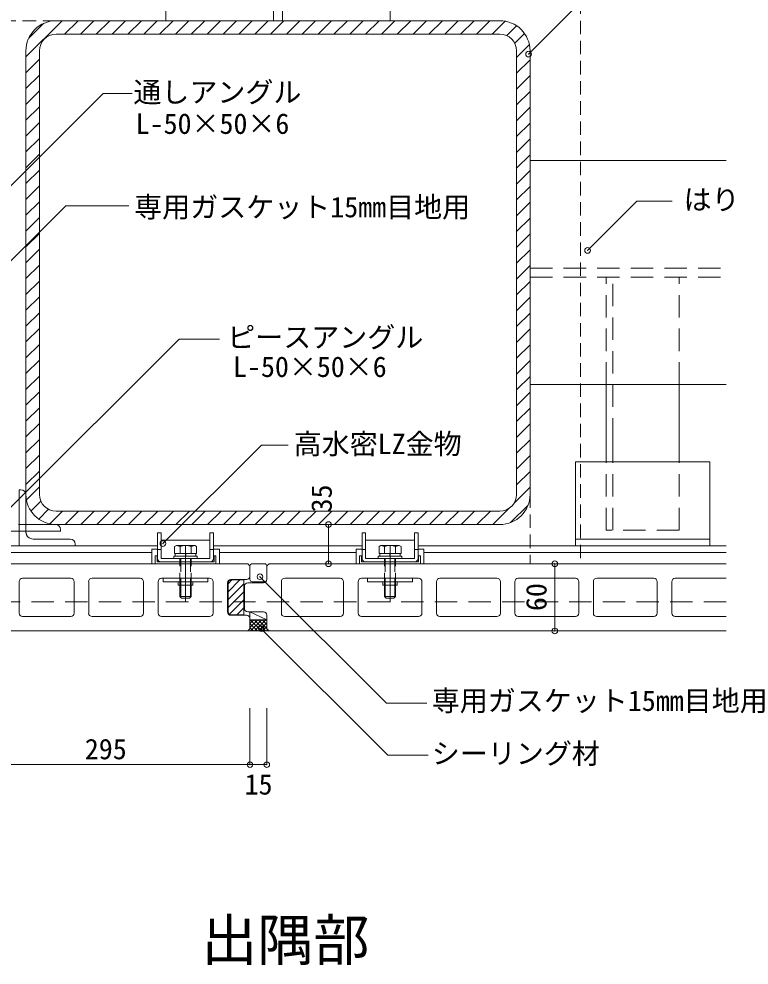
# Model space of a CAD drawing. Units: millimetres, scale not verified. Extents: x -1943 to 2018, y -1427 to 1381.
# Drawn here: x 158 to 809, y 33 to 878 of the extents above; entities that cross this region are included whole.
import ezdxf
from ezdxf.enums import TextEntityAlignment as Align

# ---------------------------------------------------------------- set-up
doc = ezdxf.new("R2010")
doc.units = ezdxf.units.MM
doc.header["$LTSCALE"] = 10
doc.header["$PDMODE"] = 32
doc.header["$PDSIZE"] = 5
for name, pattern in [('CHAIN1', [8, 5, -1, 1, -1]), ('DASHED1', [1.8, 1.2, -0.6]), ('DASHED2', [3, 2, -1])]:
    doc.linetypes.add(name, pattern=pattern)
doc.layers.add('0-B_図面情報', color=7, linetype='Continuous', lineweight=18)
doc.styles.add('ＭＳ ゴシック', font='')
doc.styles.get('ＭＳ ゴシック').set_extended_font_data('MS Gothic')

msp = doc.modelspace()

# ---------------------------------------------------------------- linework, layer by layer
at = {"layer": '0-B_図面情報', "color": 3}
for p, q in [((288.88, 876.9), (288.88, 1051.9)), ((488.88, 876.9), (488.88, 1051.9)), ((586.88, 876.9), (190.88, 876.9)), ((586.88, 864.9), (190.88, 864.9)), ((163.88, 453.9), (163.88, 849.9)), ((175.88, 453.9), (175.88, 849.9)), ((601.88, 453.9), (601.88, 849.9)), ((613.88, 453.9), (613.88, 849.9)), ((613.88, 751.9), (788.88, 751.9)), ((613.88, 551.9), (788.88, 551.9)), ((681.92, 482.9), (681.92, 551.9)), ((746.92, 482.9), (746.92, 551.9)), ((654.42, 407.9), (654.42, 482.9)), ((774.42, 482.9), (654.42, 482.9)), ((774.42, 407.9), (774.42, 482.9)), ((159.38, 457.9), (157.88, 457.9)), ((157.88, 423.71), (157.88, 457.9)), ((163.88, 421.9), (163.88, 453.4)), ((190.88, 438.9), (586.88, 438.9)), ((157.38, 426.9), (190.38, 426.9)), ((190.88, 426.9), (586.88, 426.9)), ((194.89, 420.9), (144.88, 420.9)), ((157.88, 407.9), (157.88, 415.9)), ((194.88, 422.4), (194.88, 420.9)), ((281.39, 407.9), (144.88, 407.9)), ((170.38, 413.9), (203.39, 413.9)), ((207.89, 409.4), (207.89, 407.9)), ((463.89, 407.9), (331.38, 407.9)), ((788.88, 407.9), (513.88, 407.9)), ((774.42, 413.9), (654.42, 413.9)), ((276.13, 401.9), (144.88, 401.9)), ((458.63, 401.9), (336.63, 401.9)), ((788.88, 401.9), (519.13, 401.9))]:
    msp.add_line(p, q, dxfattribs=at)
at = {"layer": '0-B_図面情報', "color": 3, "linetype": 'DASHED2'}
for p, q in [((384.88, 876.9), (384.88, 1051.9)), ((392.88, 876.9), (392.88, 1051.9)), ((613.88, 655.9), (788.88, 655.9)), ((613.88, 647.9), (788.88, 647.9)), ((681.92, 551.9), (681.92, 647.9)), ((746.92, 551.9), (746.92, 647.9)), ((681.92, 421.9), (681.92, 482.9)), ((687.92, 421.9), (687.92, 482.9)), ((746.92, 421.9), (746.92, 482.9)), ((157.88, 415.9), (157.88, 423.71)), ((163.88, 420.4), (163.88, 421.9)), ((746.92, 421.9), (681.92, 421.9)), ((788.88, 357.9), (144.88, 357.9))]:
    msp.add_line(p, q, dxfattribs=at)
at = {"layer": '0-B_図面情報'}
for p, q in [((612.56, 847.04), (656.63, 891.12)), ((163.88, 844.55), (196.23, 876.9)), ((166.34, 861.15), (179.64, 874.45)), ((198.37, 864.9), (210.37, 876.9)), ((212.52, 864.9), (224.52, 876.9)), ((226.66, 864.9), (238.66, 876.9)), ((240.8, 864.9), (252.8, 876.9)), ((254.94, 864.9), (266.94, 876.9)), ((269.09, 864.9), (281.09, 876.9)), ((283.23, 864.9), (295.23, 876.9)), ((297.37, 864.9), (309.37, 876.9)), ((311.51, 864.9), (323.51, 876.9)), ((325.65, 864.9), (337.65, 876.9)), ((339.8, 864.9), (351.8, 876.9)), ((353.94, 864.9), (365.94, 876.9)), ((368.08, 864.9), (380.08, 876.9)), ((382.22, 864.9), (394.22, 876.9)), ((396.36, 864.9), (408.36, 876.9)), ((410.51, 864.9), (422.51, 876.9)), ((424.65, 864.9), (436.65, 876.9)), ((438.79, 864.9), (450.79, 876.9)), ((452.93, 864.9), (464.93, 876.9)), ((467.08, 864.9), (479.08, 876.9)), ((481.22, 864.9), (493.22, 876.9)), ((495.36, 864.9), (507.36, 876.9)), ((509.5, 864.9), (521.5, 876.9)), ((523.64, 864.9), (535.64, 876.9)), ((537.79, 864.9), (549.79, 876.9)), ((551.93, 864.9), (563.93, 876.9)), ((566.07, 864.9), (578.07, 876.9)), ((580.21, 864.9), (591.77, 876.46)), ((593.04, 863.58), (601.84, 872.39)), ((600.27, 856.68), (608.99, 865.4)), ((601.88, 844.15), (613.29, 855.55)), ((163.88, 830.41), (175.88, 842.41)), ((601.88, 830.01), (613.88, 842.01)), ((163.88, 816.27), (175.88, 828.27)), ((601.88, 815.86), (613.88, 827.86)), ((163.88, 802.13), (175.88, 814.13)), ((601.88, 801.72), (613.88, 813.72)), ((163.88, 787.99), (175.88, 799.99)), ((601.88, 787.58), (613.88, 799.58)), ((163.88, 773.84), (175.88, 785.84)), ((601.88, 773.44), (613.88, 785.44)), ((163.88, 759.7), (175.88, 771.7)), ((601.88, 759.3), (613.88, 771.3)), ((163.88, 745.56), (175.88, 757.56)), ((601.88, 745.15), (613.88, 757.15)), ((163.88, 731.42), (175.88, 743.42)), ((601.88, 731.01), (613.88, 743.01)), ((163.88, 717.28), (175.88, 729.28)), ((601.88, 716.87), (613.88, 728.87)), ((122.58, 634.66), (199.56, 711.64)), ((163.88, 703.13), (175.88, 715.13)), ((199.56, 711.64), (255.8, 711.64)), ((601.88, 702.73), (613.88, 714.73)), ((665.24, 671.72), (709.31, 715.79)), ((709.31, 715.79), (740.63, 715.79)), ((163.88, 688.99), (175.88, 700.99)), ((601.88, 688.58), (613.88, 700.58)), ((163.88, 674.85), (175.88, 686.85)), ((601.88, 674.44), (613.88, 686.44)), ((163.88, 660.71), (175.88, 672.71)), ((601.88, 660.3), (613.88, 672.3)), ((163.88, 646.56), (175.88, 658.56)), ((601.88, 646.16), (613.88, 658.16)), ((163.88, 632.42), (175.88, 644.42)), ((601.88, 632.02), (613.88, 644.02)), ((163.88, 618.28), (175.88, 630.28)), ((601.88, 617.87), (613.88, 629.87)), ((163.88, 604.14), (175.88, 616.14)), ((601.88, 603.73), (613.88, 615.73)), ((163.88, 590), (175.88, 602)), ((601.88, 589.59), (613.88, 601.59)), ((163.88, 575.85), (175.88, 587.85)), ((601.88, 575.45), (613.88, 587.45)), ((163.88, 561.71), (175.88, 573.71)), ((601.88, 561.31), (613.88, 573.31)), ((163.88, 547.57), (175.88, 559.57)), ((601.88, 547.16), (613.88, 559.16)), ((163.88, 533.43), (175.88, 545.43)), ((601.88, 533.02), (613.88, 545.02)), ((163.88, 519.29), (175.88, 531.29)), ((601.88, 518.88), (613.88, 530.88)), ((163.88, 505.14), (175.88, 517.14)), ((601.88, 504.74), (613.88, 516.74)), ((163.88, 491), (175.88, 503)), ((601.88, 490.59), (613.88, 502.59)), ((286.13, 409.94), (374.18, 497.74)), ((374.18, 497.74), (397.84, 497.74)), ((163.88, 476.86), (175.88, 488.86)), ((601.88, 476.45), (613.88, 488.45)), ((163.88, 462.72), (175.88, 474.72)), ((601.88, 462.31), (613.88, 474.31)), ((164.33, 449.02), (175.88, 460.57)), ((599.49, 445.77), (613.88, 460.17)), ((168.4, 438.95), (177.2, 447.75)), ((175.39, 431.79), (184.11, 440.52)), ((580.62, 426.9), (595.01, 441.3)), ((596.55, 428.69), (612.09, 444.24)), ((185.24, 427.5), (196.64, 438.9)), ((198.78, 426.9), (210.78, 438.9)), ((212.92, 426.9), (224.92, 438.9)), ((227.07, 426.9), (239.07, 438.9)), ((241.21, 426.9), (253.21, 438.9)), ((255.35, 426.9), (267.35, 438.9)), ((269.49, 426.9), (281.49, 438.9)), ((283.63, 426.9), (295.63, 438.9)), ((297.78, 426.9), (309.78, 438.9)), ((311.92, 426.9), (323.92, 438.9)), ((326.06, 426.9), (338.06, 438.9)), ((340.2, 426.9), (352.2, 438.9)), ((354.34, 426.9), (366.34, 438.9)), ((368.49, 426.9), (380.49, 438.9)), ((382.63, 426.9), (394.63, 438.9)), ((396.77, 426.9), (408.77, 438.9)), ((410.91, 426.9), (422.91, 438.9)), ((425.06, 426.9), (437.06, 438.9)), ((439.2, 426.9), (451.2, 438.9)), ((453.34, 426.9), (465.34, 438.9)), ((467.48, 426.9), (479.48, 438.9)), ((481.62, 426.9), (493.62, 438.9)), ((495.77, 426.9), (507.77, 438.9)), ((509.91, 426.9), (521.91, 438.9)), ((524.05, 426.9), (536.05, 438.9)), ((538.19, 426.9), (550.19, 438.9)), ((552.33, 426.9), (564.33, 438.9)), ((566.48, 426.9), (578.48, 438.9)), ((405, 426.9), (434.03, 426.9)), ((434.03, 391.9), (434.03, 426.9)), ((363.89, 377.9), (363.89, 389.9)), ((376.89, 391.9), (365.89, 391.9)), ((378.89, 389.9), (378.89, 377.9)), ((635.97, 391.9), (635.97, 331.9)), ((372.8, 380.34), (485.81, 267.34)), ((344.38, 366.94), (354.84, 377.4)), ((347.77, 377.4), (344.38, 374.01)), ((344.38, 348.9), (344.38, 374.9)), ((358.38, 373.87), (344.38, 359.87)), ((346.88, 377.4), (358.38, 377.4)), ((358.38, 346.4), (358.38, 377.4)), ((376.89, 375.9), (365.89, 375.9)), ((344.38, 352.8), (358.38, 366.8)), ((358.38, 359.73), (345.49, 346.83)), ((352.13, 346.4), (358.38, 352.66)), ((363.88, 341.9), (363.88, 348.9)), ((375.89, 348.9), (363.88, 348.9)), ((346.88, 346.4), (358.38, 346.4)), ((378.89, 341.9), (363.88, 341.9)), ((363.88, 333.9), (363.88, 341.9)), ((378.89, 341.25), (378.23, 341.9)), ((378.89, 345.9), (378.89, 341.9)), ((378.89, 341.9), (378.89, 333.9)), ((361.89, 331.9), (363.88, 333.9)), ((380.89, 331.9), (361.89, 331.9)), ((373.99, 333.92), (486.99, 220.92)), ((378.89, 333.9), (380.89, 331.9)), ((363.88, 262.91), (363.88, 212.48)), ((521.86, 267.34), (485.81, 267.34)), ((523.04, 220.92), (486.99, 220.92)), ((363.88, 212.48), (68.88, 212.48))]:
    msp.add_line(p, q, dxfattribs=at)
at = {"layer": '0-B_図面情報', "linetype": 'DASHED1'}
for p, q in [((658.88, 894.9), (658.88, 391.9)), ((190.88, 876.9), (128.89, 876.9)), ((613.88, 453.9), (613.88, 391.9))]:
    msp.add_line(p, q, dxfattribs=at)
at = {"layer": '0-B_図面情報', "color": 2}
for p, q in [((281.38, 396.7), (281.38, 419.5)), ((284.58, 419.5), (281.38, 419.5)), ((284.58, 419.5), (284.58, 396.7)), ((328.18, 419.5), (328.18, 396.7)), ((331.38, 419.5), (328.18, 419.5)), ((331.38, 396.7), (331.38, 419.5)), ((463.88, 396.7), (463.88, 419.5)), ((467.08, 419.5), (463.88, 419.5)), ((467.08, 419.5), (467.08, 396.7)), ((510.68, 419.5), (510.68, 396.7)), ((513.88, 419.5), (510.68, 419.5)), ((513.88, 396.7), (513.88, 419.5)), ((284.58, 412.9), (328.18, 412.9)), ((301.48, 407.38), (298.14, 408.2)), ((298.14, 408.2), (314.63, 408.2)), ((301.48, 407.38), (301.48, 401.2)), ((311.29, 407.38), (314.63, 408.2)), ((311.29, 407.38), (311.29, 401.2)), ((314.63, 408.2), (316.2, 407.3)), ((316.2, 407.3), (316.2, 401.2)), ((467.08, 412.9), (510.68, 412.9)), ((483.98, 407.38), (480.64, 408.2)), ((480.64, 408.2), (497.13, 408.2)), ((483.98, 407.38), (483.98, 401.2)), ((493.79, 407.38), (497.13, 408.2)), ((493.79, 407.38), (493.79, 401.2)), ((497.13, 408.2), (498.7, 407.3)), ((498.7, 407.3), (498.7, 401.2)), ((276.13, 404.9), (276.13, 391.9)), ((276.13, 404.9), (281.38, 404.9)), ((279.28, 398.9), (279.28, 391.9)), ((279.28, 398.9), (280.88, 398.9)), ((280.88, 398.9), (280.88, 393.5)), ((284.58, 404.5), (281.38, 404.5)), ((295.89, 398.7), (295.89, 396.7)), ((295.89, 398.7), (316.88, 398.7)), ((296.57, 401.2), (316.2, 401.2)), ((297.18, 401.2), (297.18, 398.7)), ((297.18, 401.2), (315.58, 401.2)), ((306.18, 401.2), (306.18, 398.7)), ((306.58, 401.2), (306.58, 398.7)), ((315.58, 401.2), (315.58, 398.7)), ((316.88, 398.7), (316.88, 396.7)), ((331.38, 404.5), (328.18, 404.5)), ((331.38, 404.9), (336.63, 404.9)), ((331.88, 398.9), (331.88, 393.5)), ((331.88, 398.9), (333.48, 398.9)), ((333.48, 398.9), (333.48, 391.9)), ((336.63, 404.9), (336.63, 391.9)), ((458.63, 404.9), (458.63, 391.9)), ((458.63, 404.9), (463.88, 404.9)), ((461.78, 398.9), (461.78, 391.9)), ((461.78, 398.9), (463.38, 398.9)), ((463.38, 398.9), (463.38, 393.5)), ((467.08, 404.5), (463.88, 404.5)), ((478.39, 398.7), (478.39, 396.7)), ((478.39, 398.7), (499.38, 398.7)), ((479.07, 401.2), (498.7, 401.2)), ((479.68, 401.2), (479.68, 398.7)), ((479.68, 401.2), (498.08, 401.2)), ((488.68, 401.2), (488.68, 398.7)), ((489.08, 401.2), (489.08, 398.7)), ((498.08, 401.2), (498.08, 398.7)), ((499.38, 398.7), (499.38, 396.7)), ((513.88, 404.5), (510.68, 404.5)), ((513.88, 404.9), (519.13, 404.9)), ((514.38, 398.9), (514.38, 393.5)), ((514.38, 398.9), (515.98, 398.9)), ((515.98, 398.9), (515.98, 391.9)), ((519.13, 404.9), (519.13, 391.9)), ((361.89, 391.9), (128.88, 391.9)), ((276.13, 391.9), (336.63, 391.9)), ((279.28, 391.9), (333.48, 391.9)), ((280.88, 393.5), (331.88, 393.5)), ((328.18, 396.7), (284.58, 396.7)), ((284.58, 393.5), (328.18, 393.5)), ((295.89, 396.7), (316.88, 396.7)), ((361.89, 391.9), (363.88, 389.9)), ((363.88, 380.9), (363.88, 389.9)), ((380.89, 391.9), (378.89, 389.9)), ((378.89, 377.9), (378.89, 389.9)), ((788.88, 391.9), (380.89, 391.9)), ((458.63, 391.9), (519.13, 391.9)), ((461.78, 391.9), (515.98, 391.9)), ((463.38, 393.5), (514.38, 393.5)), ((510.68, 396.7), (467.08, 396.7)), ((467.08, 393.5), (510.68, 393.5)), ((478.39, 396.7), (499.38, 396.7)), ((157.88, 347.9), (157.88, 375.9)), ((203.88, 378.9), (160.88, 378.9)), ((206.88, 347.9), (206.88, 375.9)), ((219.89, 347.9), (219.89, 375.9)), ((265.88, 378.9), (222.88, 378.9)), ((268.89, 347.9), (268.89, 375.9)), ((281.88, 347.9), (281.88, 375.9)), ((327.88, 378.9), (284.88, 378.9)), ((286.38, 378.9), (286.38, 375.7)), ((326.38, 378.9), (286.38, 378.9)), ((326.38, 375.7), (286.38, 375.7)), ((299.88, 375.7), (299.88, 372.7)), ((312.88, 372.7), (299.88, 372.7)), ((301.38, 362.71), (301.38, 372.7)), ((302.08, 372.7), (302.08, 362.01)), ((310.68, 372.7), (310.68, 362.01)), ((311.38, 362.71), (311.38, 372.7)), ((312.88, 375.7), (312.88, 372.7)), ((326.38, 378.9), (326.38, 375.7)), ((330.88, 347.9), (330.88, 375.9)), ((343.88, 348.9), (343.88, 374.9)), ((360.88, 377.9), (346.88, 377.9)), ((358.88, 351.9), (358.88, 371.9)), ((375.89, 374.9), (361.89, 374.9)), ((391.88, 347.9), (391.88, 375.9)), ((394.88, 378.9), (444.38, 378.9)), ((447.38, 347.9), (447.38, 375.9)), ((460.39, 375.9), (460.39, 347.9)), ((463.38, 378.9), (514.39, 378.9)), ((468.88, 378.9), (468.88, 375.7)), ((508.88, 378.9), (468.88, 378.9)), ((508.88, 375.7), (468.88, 375.7)), ((482.38, 375.7), (482.38, 372.7)), ((495.38, 372.7), (482.38, 372.7)), ((483.88, 362.71), (483.88, 372.7)), ((484.58, 372.7), (484.58, 362.01)), ((493.18, 372.7), (493.18, 362.01)), ((493.88, 362.71), (493.88, 372.7)), ((495.38, 375.7), (495.38, 372.7)), ((508.88, 378.9), (508.88, 375.7)), ((517.38, 347.9), (517.38, 375.9)), ((530.38, 375.9), (530.38, 347.9)), ((533.39, 378.9), (584.38, 378.9)), ((587.38, 347.9), (587.38, 375.9)), ((600.39, 375.9), (600.39, 347.9)), ((603.38, 378.9), (654.39, 378.9)), ((657.38, 347.9), (657.38, 375.9)), ((670.39, 375.9), (670.39, 347.9)), ((673.38, 378.9), (724.39, 378.9)), ((727.38, 347.9), (727.38, 375.9)), ((740.39, 375.9), (740.39, 347.9)), ((743.38, 378.9), (788.88, 378.9)), ((301.38, 362.71), (311.38, 362.71)), ((302.88, 361.21), (301.38, 362.71)), ((302.88, 361.21), (309.88, 361.21)), ((309.88, 361.21), (311.38, 362.71)), ((483.88, 362.71), (493.88, 362.71)), ((485.38, 361.21), (483.88, 362.71)), ((485.38, 361.21), (492.38, 361.21)), ((492.38, 361.21), (493.88, 362.71)), ((375.89, 348.9), (361.89, 348.9)), ((203.88, 344.9), (160.88, 344.9)), ((265.88, 344.9), (222.88, 344.9)), ((327.88, 344.9), (284.88, 344.9)), ((360.88, 345.9), (346.88, 345.9)), ((363.88, 342.9), (363.88, 333.9)), ((378.89, 345.9), (378.89, 333.9)), ((394.88, 344.9), (444.38, 344.9)), ((463.38, 344.9), (514.39, 344.9)), ((533.39, 344.9), (584.38, 344.9)), ((603.38, 344.9), (654.39, 344.9)), ((673.38, 344.9), (724.39, 344.9)), ((743.38, 344.9), (788.88, 344.9)), ((78.88, 331.9), (361.89, 331.9)), ((363.88, 333.9), (361.89, 331.9)), ((378.89, 333.9), (380.89, 331.9)), ((788.88, 331.9), (380.89, 331.9))]:
    msp.add_line(p, q, dxfattribs=at)
at = {"layer": '0-B_図面情報', "color": 2, "linetype": 'CHAIN1'}
for p, q in [((306.38, 357.71), (306.38, 412.96)), ((488.88, 357.71), (488.88, 412.96))]:
    msp.add_line(p, q, dxfattribs=at)
at = {"layer": '0-B_図面情報', "color": 2, "linetype": 'DASHED1'}
for p, q in [((301.38, 371.7), (301.38, 396.7)), ((302.08, 396.7), (302.08, 371.7)), ((310.68, 396.7), (310.68, 371.7)), ((311.38, 371.7), (311.38, 396.7)), ((483.88, 371.7), (483.88, 396.7)), ((484.58, 396.7), (484.58, 371.7)), ((493.18, 396.7), (493.18, 371.7)), ((493.88, 371.7), (493.88, 396.7))]:
    msp.add_line(p, q, dxfattribs=at)
at = {"layer": '0-B_図面情報', "color": 4}
for p, q in [((367.38, 341.9), (363.88, 338.41)), ((370.92, 341.9), (363.88, 334.87)), ((370.55, 331.9), (363.88, 338.57)), ((374.09, 331.9), (364.09, 341.9)), ((374.45, 341.9), (364.45, 331.9)), ((377.63, 331.9), (367.63, 341.9)), ((377.99, 341.9), (367.99, 331.9)), ((378.89, 334.18), (371.16, 341.9)), ((378.89, 339.26), (371.52, 331.9)), ((378.89, 337.72), (374.7, 341.9)), ((363.48, 331.9), (362.68, 332.7)), ((367.02, 331.9), (363.88, 335.04)), ((378.89, 335.73), (375.06, 331.9)), ((379.74, 333.05), (378.59, 331.9))]:
    msp.add_line(p, q, dxfattribs=at)
at = {"layer": '0-B_図面情報'}
for points in [[(142.84, 722.05), (232.71, 811.92), (258.69, 811.92)], [(150.05, 442.15), (300.52, 592.62), (336.66, 592.62)], [(363.88, 348.9), (378.84, 341.92), (378.89, 341.9)], [(378.89, 262.91), (378.89, 212.48), (363.88, 212.48)]]:
    msp.add_lwpolyline(points, dxfattribs=at)
at = {"layer": '0-B_図面情報', "color": 3, "linetype": 'DASHED2'}
msp.add_lwpolyline([(687.92, 482.9), (687.92, 501.9), (687.92, 647.9)], dxfattribs=at)
at = {"layer": '0-B_図面情報', "color": 2}
for points in [[(298.14, 408.2), (296.57, 407.3), (296.57, 401.2)], [(480.64, 408.2), (479.07, 407.3), (479.07, 401.2)]]:
    msp.add_lwpolyline(points, dxfattribs=at)
at = {"layer": '0-B_図面情報', "color": 3}
for centre, radius, start, end in [((190.88, 849.9), 27, 90, 180), ((586.88, 849.9), 27, 0, 90), ((190.88, 849.9), 15, 90, 180), ((586.88, 849.9), 15, 0, 90), ((159.38, 453.4), 4.5, 0, 90), ((190.88, 453.9), 27, 180, 270), ((190.88, 453.9), 15, 180, 270), ((586.88, 453.9), 27, 270, 0), ((586.88, 453.9), 15, 270, 0), ((190.38, 422.4), 4.5, 0, 90), ((170.38, 420.4), 6.5, 223.81245, 270), ((180.83, 420.4), 6.5, 269.611, 270), ((203.39, 409.4), 4.5, 0, 90)]:
    msp.add_arc(centre, radius, start, end, dxfattribs=at)
at = {"layer": '0-B_図面情報', "color": 3, "linetype": 'DASHED2'}
msp.add_arc((170.38, 420.4), 6.5, 180, 223.81245, dxfattribs=at)
at = {"layer": '0-B_図面情報', "color": 2}
for centre, radius, start, end in [((306.38, 393.21), 15, 70.90288, 109.09647), ((488.88, 393.21), 15, 70.90288, 109.09647), ((284.58, 396.7), 3.2, 180, 270), ((328.18, 396.7), 3.2, 270, 0), ((467.08, 396.7), 3.2, 180, 270), ((510.68, 396.7), 3.2, 270, 0), ((360.88, 380.9), 3, 270, 0), ((160.88, 375.9), 3, 90, 180), ((203.88, 375.9), 3, 0, 90), ((222.88, 375.9), 3, 90, 180), ((265.88, 375.9), 3, 0, 90), ((284.88, 375.9), 3, 90, 180), ((327.88, 375.9), 3, 0, 90), ((346.88, 374.9), 3, 90, 180), ((361.89, 371.9), 3, 90, 180), ((375.89, 377.9), 3, 270, 0), ((394.88, 375.9), 3, 90, 180), ((444.38, 375.9), 3, 0, 90), ((463.38, 375.9), 3, 90, 180), ((514.39, 375.9), 3, 0, 90), ((533.39, 375.9), 3, 90, 180), ((584.38, 375.9), 3, 0, 90), ((603.38, 375.9), 3, 90, 180), ((654.39, 375.9), 3, 0, 90), ((673.38, 375.9), 3, 90, 180), ((724.39, 375.9), 3, 0, 90), ((743.38, 375.9), 3, 90, 180), ((160.88, 347.9), 3, 180, 270), ((203.88, 347.9), 3, 270, 0), ((222.88, 347.9), 3, 180, 270), ((265.88, 347.9), 3, 270, 0), ((284.88, 347.9), 3, 180, 270), ((327.88, 347.9), 3, 270, 0), ((346.88, 348.9), 3, 180, 270), ((361.89, 351.9), 3, 180, 270), ((375.89, 345.9), 3, 0, 90), ((394.88, 347.9), 3, 180, 270), ((444.38, 347.9), 3, 270, 0), ((463.38, 347.9), 3, 180, 270), ((514.39, 347.9), 3, 270, 0), ((533.39, 347.9), 3, 180, 270), ((584.38, 347.9), 3, 270, 0), ((603.38, 347.9), 3, 180, 270), ((654.39, 347.9), 3, 270, 0), ((673.38, 347.9), 3, 180, 270), ((724.39, 347.9), 3, 270, 0), ((743.38, 347.9), 3, 180, 270), ((360.88, 342.9), 3, 0, 90)]:
    msp.add_arc(centre, radius, start, end, dxfattribs=at)
at = {"layer": '0-B_図面情報'}
for centre, radius, start, end in [((365.89, 389.9), 2, 90, 180), ((376.89, 389.9), 2, 0, 90), ((346.88, 374.9), 2.5, 90, 180), ((365.89, 377.9), 2, 180, 270), ((376.89, 377.9), 2, 270, 0), ((346.88, 348.9), 2.5, 180, 270), ((375.89, 345.9), 3, 0, 90)]:
    msp.add_arc(centre, radius, start, end, dxfattribs=at)
for p in [(612.56, 847.04), (665.24, 671.72), (434.03, 426.9), (286.13, 409.94), (434.03, 391.9), (635.97, 391.9), (372.8, 380.34), (373.99, 333.92), (635.97, 331.9), (363.88, 212.48), (378.89, 212.48)]:
    msp.add_point(p, dxfattribs=at)

# ---------------------------------------------------------------- texts
at = {"layer": '0-B_図面情報', "style": 'ＭＳ ゴシック'}
for s, height, p in [('通しアングル', 18.33, (259.79, 798.39)), ('L-50×50×6', 18.33, (261.85, 770.28)), ('はり', 18.33, (750.93, 702.48)), ('専用ガスケット15mm目地用', 18.33, (260.53, 695.8)), ('ピースアングル', 18.33, (343.54, 579.53)), ('L-50×50×6', 18.33, (348.74, 553.19)), ('高水密LZ金物', 18.33, (402.9, 484.28)), ('専用ガスケット15mm目地用', 18.33, (526.15, 254.93)), ('295', 18.33, (216.46, 211.79)), ('シーリング材', 18.33, (526.15, 207.81)), ('15', 18.33, (359.07, 180.25)), ('出隅部', 36.66, (320.5, 26.55))]:
    msp.add_text(s, height=height, dxfattribs=at).set_placement(p, align=Align.BOTTOM_LEFT)
for s, p in [('35', (442.4, 437.75)), ('60', (634.11, 349.67))]:
    msp.add_text(s, height=18.33, rotation=90, dxfattribs=at).set_placement(p, align=Align.BOTTOM_LEFT)

doc.saveas('drawing.dxf')
